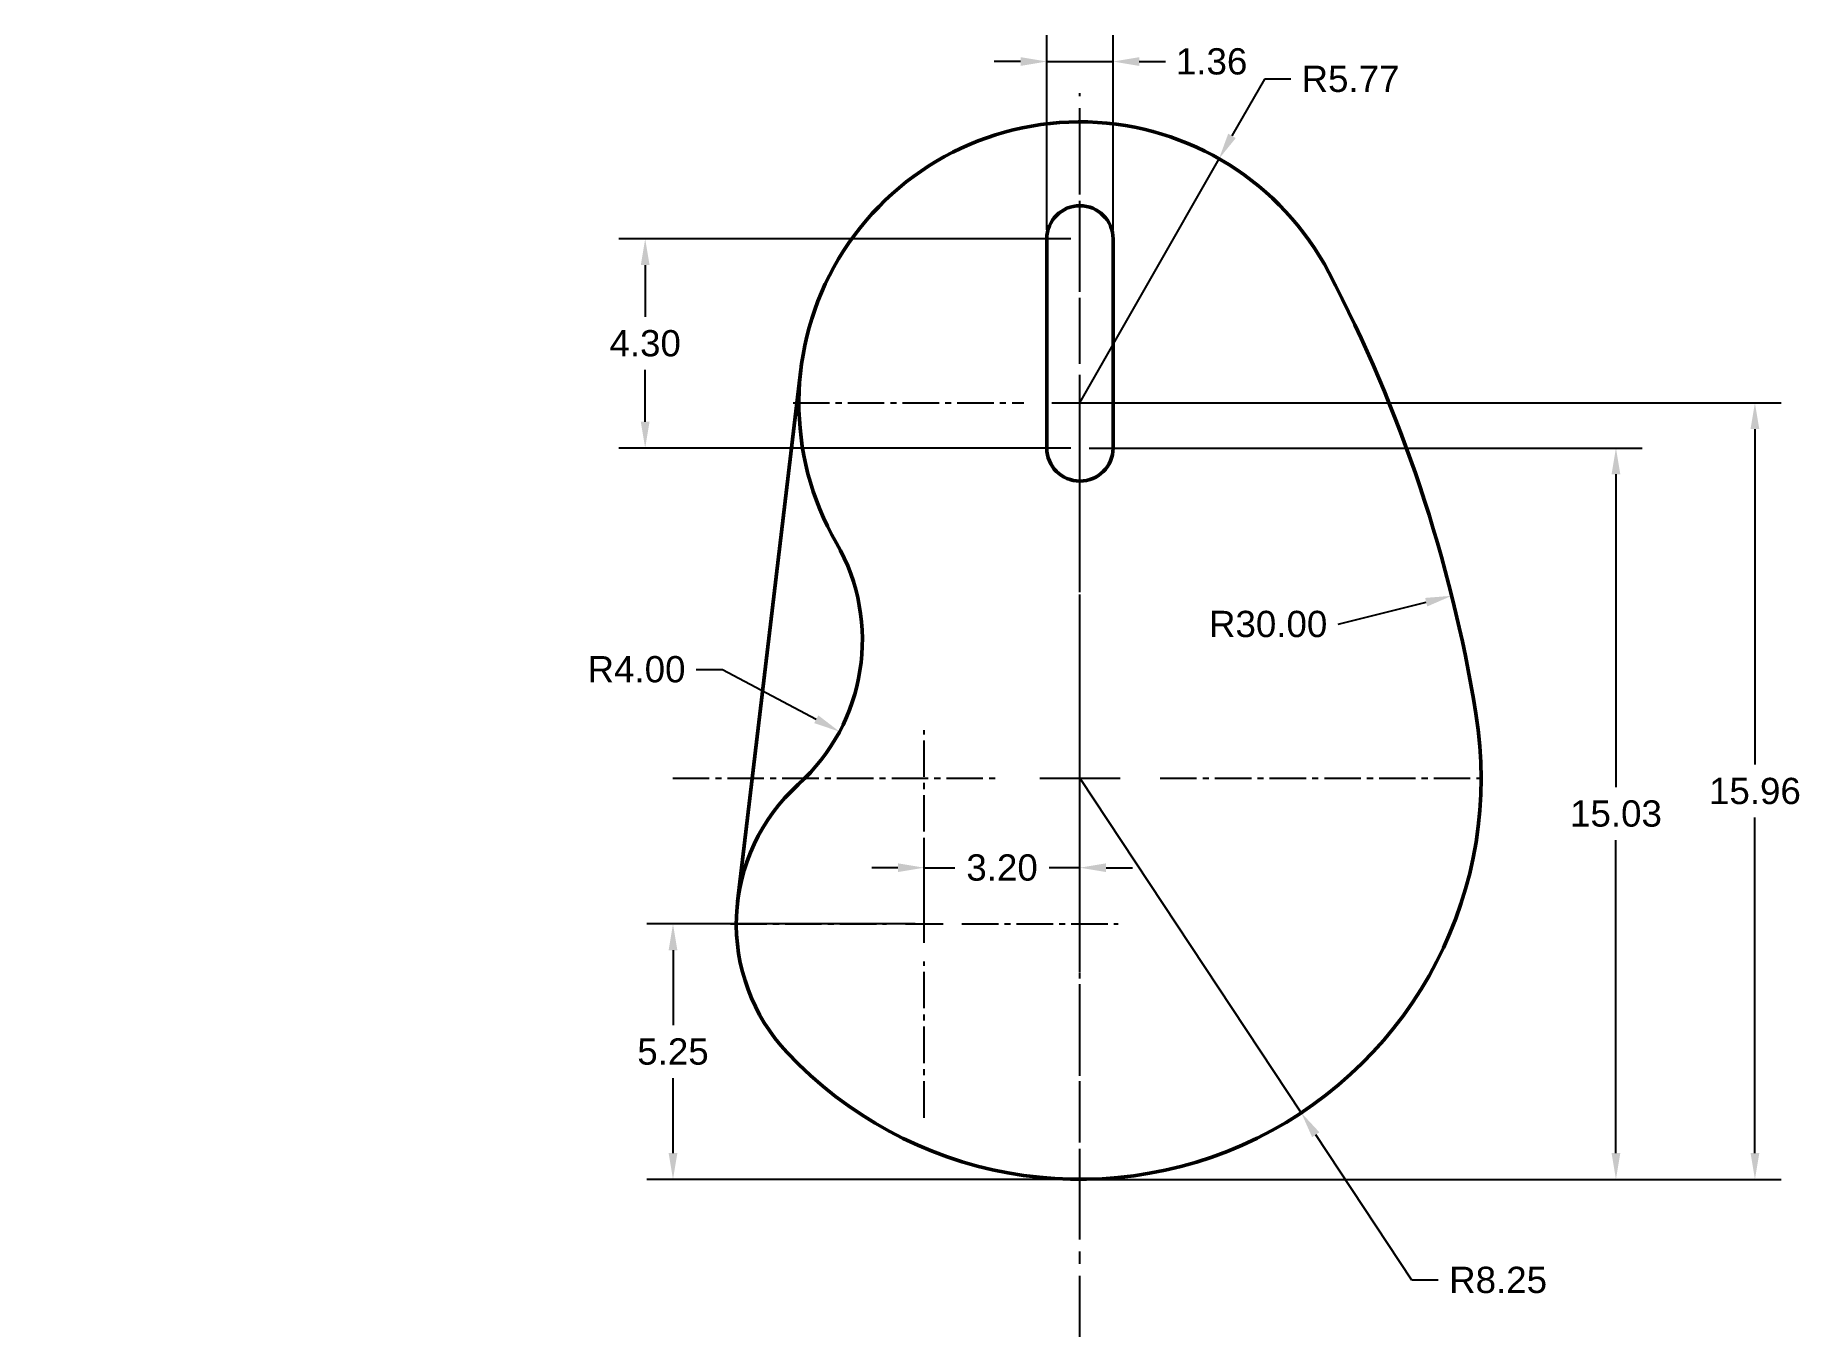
# Model space of a CAD drawing. Header units: inches. Extents: x -16.7 to 19.6, y -1 to 25.8.
import ezdxf

# ---------------------------------------------------------------- set-up
doc = ezdxf.new("R2010")
doc.units = ezdxf.units.IN
doc.header["$MEASUREMENT"] = 0
doc.linetypes.add('CENTER', pattern=[2, 1.25, -0.25, 0.25, -0.25])
doc.linetypes.add('CENTER2', pattern=[1.125, 0.75, -0.125, 0.125, -0.125])
doc.layers.add('Dim', color=252, linetype='Continuous', transparency=0.4)
doc.styles.get("Standard").update_dxf_attribs({"font": 'arial.ttf'})
doc.dimstyles.get("Standard").update_dxf_attribs({"dimscale": 3, "dimtxt": 0.18, "dimasz": 0.18, "dimexe": 0.18, "dimexo": 0.0625, "dimgap": 0.09, "dimtad": 0, "dimtih": 1, "dimtoh": 1, "dimzin": 0, "dimdsep": 46, "dimtxsty": 'Standard', "dimcen": 0.09, "dimadec": 0, "dimazin": 0, "dimtfac": 1, "dimtmove": 0, "dimatfit": 3, "dimfxl": 1, "dimtolj": 1, "dimtzin": 0, "dimarcsym": 0})

# ---------------------------------------------------------------- blocks, each defined once
blk = doc.blocks.new('*U1')
at = {"layer": 'Dim', "color": 0, "linetype": 'CENTER2', "transparency": 16777216}
for p, q in [((0, 1.155), (0, 5.895)), ((-5.895, 0), (-1.155, 0)), ((1.155, 0), (5.895, 0)), ((0, -5.895), (0, -1.155))]:
    blk.add_line(p, q, dxfattribs=at)
at = {"layer": 'Dim', "color": 0, "linetype": 'Continuous', "transparency": 16777216}
for p, q in [((0, -0.577), (0, 0.577)), ((-0.577, 0), (0.577, 0))]:
    blk.add_line(p, q, dxfattribs=at)
blk = doc.blocks.new('*U2')
at = {"layer": 'Dim', "color": 0, "linetype": 'CENTER2', "transparency": 16777216}
for p, q in [((0, 1.649), (0, 8.367)), ((-8.367, 0), (-1.649, 0)), ((1.649, 0), (8.367, 0)), ((0, -8.367), (0, -1.649))]:
    blk.add_line(p, q, dxfattribs=at)
at = {"layer": 'Dim', "color": 0, "linetype": 'Continuous', "transparency": 16777216}
for p, q in [((0, -0.825), (0, 0.825)), ((-0.825, 0), (0.825, 0))]:
    blk.add_line(p, q, dxfattribs=at)
blk = doc.blocks.new('*U3')
at = {"layer": 'Dim', "color": 0, "linetype": 'CENTER2', "transparency": 16777216}
for p, q in [((0, 0.773), (0, 3.983)), ((-3.983, 0), (-0.773, 0)), ((0.773, 0), (3.983, 0)), ((0, -3.983), (0, -0.773))]:
    blk.add_line(p, q, dxfattribs=at)
at = {"layer": 'Dim', "color": 0, "linetype": 'Continuous', "transparency": 16777216}
for p, q in [((0, -0.386), (0, 0.386)), ((-0.386, 0), (0.386, 0))]:
    blk.add_line(p, q, dxfattribs=at)
blk = doc.blocks.new('*D4')
at = {"layer": 'Defpoints', "color": 0, "transparency": 16777216}
for p in [(1.562, 7.508), (-3.601, 2.259), (4.761, 2.259)]:
    blk.add_point(p, dxfattribs=at)
at = {"layer": 'Dim', "color": 0, "lineweight": -2, "transparency": 16777216}
for p, q in [((1.375, 7.508), (-4.141, 7.508)), ((-3.601, 6.968), (-3.601, 5.429)), ((-3.601, 2.799), (-3.601, 4.338)), ((4.574, 2.259), (-4.141, 2.259))]:
    blk.add_line(p, q, dxfattribs=at)
at = {"layer": 'Dim', "color": 0, "transparency": 16777216}
for points in [[(-3.691, 6.968), (-3.511, 6.968), (-3.601, 7.508)], [(-3.691, 2.799), (-3.511, 2.799), (-3.601, 2.259)]]:
    blk.add_solid(points, dxfattribs=at)
at = {"layer": 'Dim', "color": 0, "transparency": 16777216, "insert": (-3.601, 4.883), "char_height": 0.54, "attachment_point": 5}
blk.add_mtext('\\A1;5.25', dxfattribs=at)
blk = doc.blocks.new('*D5')
at = {"layer": 'Defpoints', "color": 0, "transparency": 16777216}
for p in [(4.761, 8.665), (1.562, 7.508), (4.761, 7.508)]:
    blk.add_point(p, dxfattribs=at)
at = {"layer": 'Dim', "color": 0, "lineweight": -2, "transparency": 16777216}
for p, q in [((1.562, 7.696), (1.562, 9.205)), ((4.761, 7.696), (4.761, 9.205)), ((1.022, 8.665), (0.482, 8.665)), ((1.562, 8.665), (2.191, 8.665)), ((4.761, 8.665), (4.132, 8.665)), ((5.301, 8.665), (5.841, 8.665))]:
    blk.add_line(p, q, dxfattribs=at)
at = {"layer": 'Dim', "color": 0, "transparency": 16777216}
for points in [[(1.022, 8.755), (1.022, 8.575), (1.562, 8.665)], [(5.301, 8.755), (5.301, 8.575), (4.761, 8.665)]]:
    blk.add_solid(points, dxfattribs=at)
at = {"layer": 'Dim', "color": 0, "transparency": 16777216, "insert": (3.162, 8.665), "char_height": 0.54, "attachment_point": 5}
blk.add_mtext('\\A1;3.20', dxfattribs=at)
blk = doc.blocks.new('*D7')
at = {"layer": 'Defpoints', "color": 0, "transparency": 16777216}
for p in [(4.761, 18.22), (18.634, 18.22), (4.761, 2.259)]:
    blk.add_point(p, dxfattribs=at)
at = {"layer": 'Dim', "color": 0, "lineweight": -2, "transparency": 16777216}
for p, q in [((4.949, 18.22), (19.174, 18.22)), ((18.634, 17.68), (18.634, 10.785)), ((18.634, 2.799), (18.634, 9.694)), ((4.949, 2.259), (19.174, 2.259))]:
    blk.add_line(p, q, dxfattribs=at)
at = {"layer": 'Dim', "color": 0, "transparency": 16777216}
for points in [[(18.544, 17.68), (18.724, 17.68), (18.634, 18.22)], [(18.544, 2.799), (18.724, 2.799), (18.634, 2.259)]]:
    blk.add_solid(points, dxfattribs=at)
at = {"layer": 'Dim', "color": 0, "transparency": 16777216, "insert": (18.634, 10.239), "char_height": 0.54, "attachment_point": 5}
blk.add_mtext('\\A1;15.96', dxfattribs=at)
blk = doc.blocks.new('*D8')
at = {"layer": 'Defpoints', "color": 0, "transparency": 16777216}
for p in [(12.402, 14.253), (-16.707, 6.996)]:
    blk.add_point(p, dxfattribs=at)
at = {"layer": 'Dim', "color": 0, "lineweight": -2, "transparency": 16777216}
blk.add_line((10.069, 13.671), (11.878, 14.122), dxfattribs=at)
at = {"layer": 'Dim', "color": 0, "transparency": 16777216}
blk.add_solid([(11.856, 14.21), (11.9, 14.035), (12.402, 14.253)], dxfattribs=at)
at = {"layer": 'Dim', "color": 0, "transparency": 16777216, "insert": (8.63, 13.671), "char_height": 0.54, "attachment_point": 5}
blk.add_mtext('\\A1;R30.00', dxfattribs=at)
blk = doc.blocks.new('*D9')
at = {"layer": 'Defpoints', "color": 0, "transparency": 16777216}
for p in [(4.761, 10.506), (9.311, 3.627)]:
    blk.add_point(p, dxfattribs=at)
at = {"layer": 'Dim', "color": 0, "lineweight": -2, "transparency": 16777216}
for p, q in [((4.761, 10.506), (9.311, 3.627)), ((11.584, 0.189), (9.608, 3.177)), ((12.124, 0.189), (11.584, 0.189))]:
    blk.add_line(p, q, dxfattribs=at)
at = {"layer": 'Dim', "color": 0, "transparency": 16777216}
blk.add_solid([(9.683, 3.227), (9.533, 3.127), (9.311, 3.627)], dxfattribs=at)
at = {"layer": 'Dim', "color": 0, "transparency": 16777216, "insert": (13.356, 0.189), "char_height": 0.54, "attachment_point": 5}
blk.add_mtext('\\A1;R8.25', dxfattribs=at)
blk = doc.blocks.new('*D10')
at = {"layer": 'Defpoints', "color": 0, "transparency": 16777216}
for p in [(-3.709, 13.342), (-0.179, 11.461)]:
    blk.add_point(p, dxfattribs=at)
at = {"layer": 'Dim', "color": 0, "lineweight": -2, "transparency": 16777216}
for p, q in [((-3.122, 12.741), (-2.582, 12.741)), ((-2.582, 12.741), (-0.656, 11.715))]:
    blk.add_line(p, q, dxfattribs=at)
at = {"layer": 'Dim', "color": 0, "transparency": 16777216}
blk.add_solid([(-0.613, 11.795), (-0.698, 11.636), (-0.179, 11.461)], dxfattribs=at)
at = {"layer": 'Dim', "color": 0, "transparency": 16777216, "insert": (-4.351, 12.741), "char_height": 0.54, "attachment_point": 5}
blk.add_mtext('\\A1;R4.00', dxfattribs=at)
blk = doc.blocks.new('*D11')
at = {"layer": 'Defpoints', "color": 0, "transparency": 16777216}
for p in [(-4.173, 21.591), (4.761, 21.591), (4.761, 17.291)]:
    blk.add_point(p, dxfattribs=at)
at = {"layer": 'Dim', "color": 0, "lineweight": -2, "transparency": 16777216}
for p, q in [((4.574, 21.591), (-4.713, 21.591)), ((-4.173, 21.051), (-4.173, 19.987)), ((-4.173, 17.831), (-4.173, 18.895)), ((4.574, 17.291), (-4.713, 17.291))]:
    blk.add_line(p, q, dxfattribs=at)
at = {"layer": 'Dim', "color": 0, "transparency": 16777216}
for points in [[(-4.263, 21.051), (-4.083, 21.051), (-4.173, 21.591)], [(-4.263, 17.831), (-4.083, 17.831), (-4.173, 17.291)]]:
    blk.add_solid(points, dxfattribs=at)
at = {"layer": 'Dim', "color": 0, "transparency": 16777216, "insert": (-4.173, 19.441), "char_height": 0.54, "attachment_point": 5}
blk.add_mtext('\\A1;4.30', dxfattribs=at)
blk = doc.blocks.new('*D12')
at = {"layer": 'Defpoints', "color": 0, "transparency": 16777216}
for p in [(7.62, 23.237), (4.761, 18.22)]:
    blk.add_point(p, dxfattribs=at)
at = {"layer": 'Dim', "color": 0, "lineweight": -2, "transparency": 16777216}
for p, q in [((8.553, 24.876), (7.887, 23.706)), ((9.093, 24.876), (8.553, 24.876)), ((4.761, 18.22), (7.62, 23.237))]:
    blk.add_line(p, q, dxfattribs=at)
at = {"layer": 'Dim', "color": 0, "transparency": 16777216}
blk.add_solid([(7.809, 23.751), (7.965, 23.662), (7.62, 23.237)], dxfattribs=at)
at = {"layer": 'Dim', "color": 0, "transparency": 16777216, "insert": (10.323, 24.876), "char_height": 0.54, "attachment_point": 5}
blk.add_mtext('\\A1;R5.77', dxfattribs=at)
blk = doc.blocks.new('*D15')
at = {"layer": 'Defpoints', "color": 0, "transparency": 16777216}
for p in [(4.761, 17.291), (15.778, 17.291), (4.761, 2.259)]:
    blk.add_point(p, dxfattribs=at)
at = {"layer": 'Dim', "color": 0, "lineweight": -2, "transparency": 16777216}
for p, q in [((4.949, 17.291), (16.318, 17.291)), ((15.778, 16.751), (15.778, 10.321)), ((15.778, 2.799), (15.778, 9.229)), ((4.949, 2.259), (16.318, 2.259))]:
    blk.add_line(p, q, dxfattribs=at)
at = {"layer": 'Dim', "color": 0, "transparency": 16777216}
for points in [[(15.688, 16.751), (15.868, 16.751), (15.778, 17.291)], [(15.688, 2.799), (15.868, 2.799), (15.778, 2.259)]]:
    blk.add_solid(points, dxfattribs=at)
at = {"layer": 'Dim', "color": 0, "transparency": 16777216, "insert": (15.778, 9.775), "char_height": 0.54, "attachment_point": 5}
blk.add_mtext('\\A1;15.03', dxfattribs=at)
blk = doc.blocks.new('*D16')
at = {"layer": 'Defpoints', "color": 0, "transparency": 16777216}
for p in [(5.442, 25.235), (4.081, 21.591), (5.442, 21.591)]:
    blk.add_point(p, dxfattribs=at)
at = {"layer": 'Dim', "color": 0, "lineweight": -2, "transparency": 16777216}
for p, q in [((4.081, 21.778), (4.081, 25.775)), ((5.442, 21.778), (5.442, 25.775)), ((3.541, 25.235), (3.001, 25.235)), ((4.081, 25.235), (5.442, 25.235)), ((5.982, 25.235), (6.522, 25.235))]:
    blk.add_line(p, q, dxfattribs=at)
at = {"layer": 'Dim', "color": 0, "transparency": 16777216}
for points in [[(3.541, 25.325), (3.541, 25.145), (4.081, 25.235)], [(5.982, 25.325), (5.982, 25.145), (5.442, 25.235)]]:
    blk.add_solid(points, dxfattribs=at)
at = {"layer": 'Dim', "color": 0, "transparency": 16777216, "insert": (7.468, 25.235), "char_height": 0.54, "attachment_point": 5}
blk.add_mtext('\\A1;1.36', dxfattribs=at)

msp = doc.modelspace()

# ---------------------------------------------------------------- linework, layer by layer
at = {"lineweight": 50}
for p, q in [((4.081, 21.591), (4.081, 17.291)), ((5.442, 17.291), (5.442, 21.591)), ((-2.274, 7.964), (-0.973, 18.902))]:
    msp.add_line(p, q, dxfattribs=at)
for centre, radius, start, end in [((4.761, 18.22), 5.775, 27.6019, 209.9361), ((4.761, 21.591), 0.681, 0, 180), ((-16.707, 6.996), 30, 9.286, 27.6019), ((4.761, 17.291), 0.681, 180, 0), ((-3.709, 13.342), 4, 312.1018, 29.9361), ((4.761, 10.506), 8.247, 223.1388, 9.286), ((1.562, 7.508), 3.863, 132.1018, 223.1388)]:
    msp.add_arc(centre, radius, start, end, dxfattribs=at)
at = {"layer": 'Dim', "linetype": 'CENTER'}
msp.add_line((4.761, -0.976), (4.761, 24.585), dxfattribs=at)

# ---------------------------------------------------------------- block references
at = {"layer": 'Dim', "linetype": 'CENTER2'}
for name, p in [('*U1', (4.761, 18.22)), ('*U2', (4.761, 10.506)), ('*U3', (1.562, 7.508))]:
    msp.add_blockref(name, p, dxfattribs=at)

# ---------------------------------------------------------------- dimensions: what is measured, and where the dimension line sits
at = {"layer": 'Dim'}
for base, p1, p2, picture, middle in [((5.442, 25.235), (4.081, 21.591), (5.442, 21.591), '*D16', (7.468, 25.235)), ((4.761, 8.665), (1.562, 7.508), (4.761, 7.508), '*D5', (3.162, 8.665))]:
    dim = msp.add_linear_dim(base=base, p1=p1, p2=p2, dimstyle='Standard', dxfattribs=at)
    dim.commit()
    dim.dimension.update_dxf_attribs({"geometry": picture, "text_midpoint": middle})
for center, mpoint, picture, middle in [((4.761, 18.22), (7.62, 23.237), '*D12', (10.323, 24.876)), ((-16.707, 6.996), (12.402, 14.253), '*D8', (10.069, 13.671)), ((-3.709, 13.342), (-0.179, 11.461), '*D10', (-4.351, 12.741)), ((4.761, 10.506), (9.311, 3.627), '*D9', (13.356, 0.189))]:
    dim = msp.add_radius_dim(center=center, mpoint=mpoint, dimstyle='Standard', dxfattribs=at)
    dim.commit()
    dim.dimension.update_dxf_attribs({"geometry": picture, "text_midpoint": middle, "dimtype": 164})
for base, p1, p2, picture, middle in [((-4.173, 21.591), (4.761, 17.291), (4.761, 21.591), '*D11', (-4.173, 19.441)), ((18.634, 18.22), (4.761, 2.259), (4.761, 18.22), '*D7', (18.634, 10.239)), ((15.778, 17.291), (4.761, 2.259), (4.761, 17.291), '*D15', (15.778, 9.775)), ((-3.601, 2.259), (1.562, 7.508), (4.761, 2.259), '*D4', (-3.601, 4.883))]:
    dim = msp.add_linear_dim(base=base, p1=p1, p2=p2, angle=90, dimstyle='Standard', dxfattribs=at)
    dim.commit()
    dim.dimension.update_dxf_attribs({"geometry": picture, "text_midpoint": middle})

doc.saveas('drawing.dxf')
